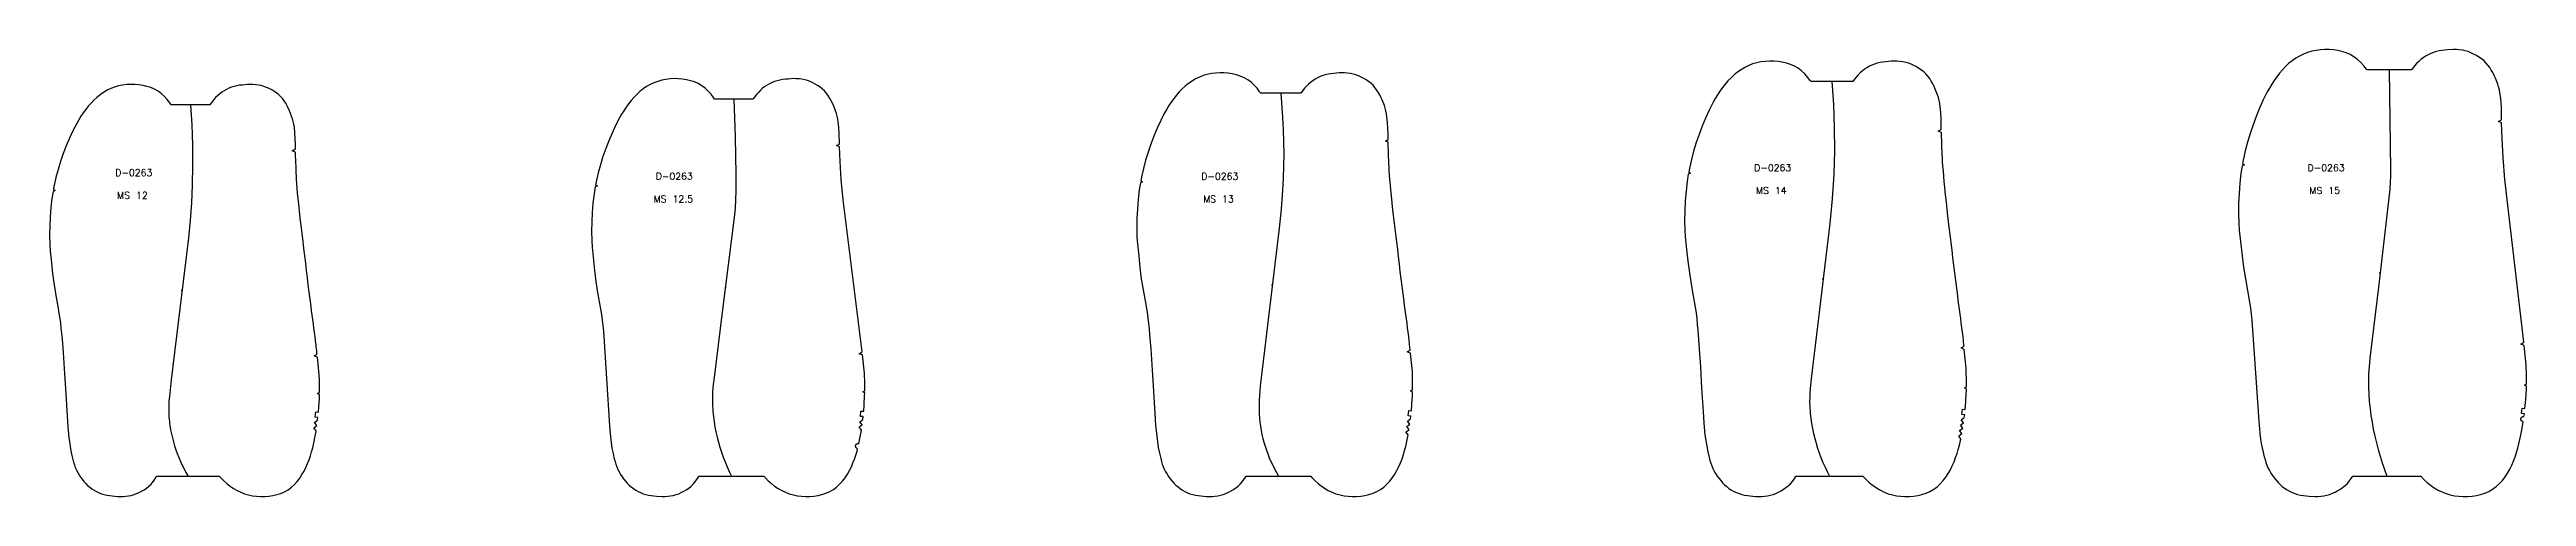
# Model space of a CAD drawing. Extents: x -3600 to 4663, y 5 to 334.
# Drawn here: x 2842 to 4663, y 5 to 334 of the extents above; entities that cross this region are included whole.
import ezdxf

# ---------------------------------------------------------------- set-up
doc = ezdxf.new("R2010")
doc.units = 0
doc.layers.add('DEFAULT', color=7, linetype='CONTINUOUS')
doc.styles.add('MTXPL_ARIAL', font='txt.shx', dxfattribs={"height": 0.2})

# ---------------------------------------------------------------- blocks, each defined once
blk = doc.blocks.new('*X1')
at = {"layer": 'DEFAULT', "color": 7, "style": 'MTXPL_ARIAL'}
for s, p in [('D-0263', (3689, 238)), ('MS 13', (3690.4, 221.3))]:
    blk.add_text(s, height=5, dxfattribs=at).set_placement(p)
blk = doc.blocks.new('*X2')
at = {"layer": 'DEFAULT', "color": 7, "style": 'MTXPL_ARIAL'}
for s, p in [('D-0263', (3287.9, 238.1)), ('MS 12.5', (3286.4, 221.3))]:
    blk.add_text(s, height=5, dxfattribs=at).set_placement(p)
blk = doc.blocks.new('*X3')
at = {"layer": 'DEFAULT', "color": 7, "style": 'MTXPL_ARIAL'}
for s, p in [('D-0263', (2890.5, 240.7)), ('MS 12', (2891.9, 224))]:
    blk.add_text(s, height=5, dxfattribs=at).set_placement(p)
blk = doc.blocks.new('*X21')
at = {"layer": 'DEFAULT', "color": 7, "style": 'MTXPL_ARIAL'}
for s, p in [('D-0263', (4095.5, 244.3)), ('MS 14', (4096.9, 227.6))]:
    blk.add_text(s, height=5, dxfattribs=at).set_placement(p)
blk = doc.blocks.new('*X22')
at = {"layer": 'DEFAULT', "color": 7, "style": 'MTXPL_ARIAL'}
for s, p in [('D-0263', (4502.4, 244.3)), ('MS 15', (4503.8, 227.6))]:
    blk.add_text(s, height=5, dxfattribs=at).set_placement(p)

msp = doc.modelspace()

# ---------------------------------------------------------------- linework, layer by layer
at = {"layer": 'DEFAULT', "color": 7}
for points in [[(4644.7, 295.1), (4644.2, 299.6), (4643.8, 301.9), (4643.4, 304.1), (4642.8, 306.3), (4642.2, 308.4), (4640.5, 312.7), (4639.6, 314.7), (4638.6, 316.8), (4637.5, 318.7), (4636.3, 320.6), (4635, 322.4), (4633.5, 324.1), (4631.9, 325.7), (4630.2, 327.1), (4628.4, 328.3), (4626.5, 329.5), (4624.5, 330.5), (4622.5, 331.5), (4620.5, 332.3), (4618.3, 332.9), (4616.2, 333.3), (4614, 333.6), (4611.8, 333.8), (4609.6, 333.8), (4605.4, 333.6), (4603.3, 333.4), (4601.2, 333.2), (4599.1, 332.8), (4597, 332.3), (4595, 331.7), (4593, 330.9), (4591, 330), (4589.2, 329), (4587.4, 327.8), (4585.7, 326.5), (4584.1, 325), (4582.5, 323.5), (4581.1, 321.9), (4579.7, 320.2), (4578.7, 318.8), (4546, 318.8), (4545.7, 319.3), (4543.7, 321.9), (4541.5, 324.4), (4539.1, 326.6), (4536.5, 328.5), (4533.8, 330.1), (4530.8, 331.4), (4527.7, 332.4), (4524.6, 333.1), (4521.4, 333.6), (4518.2, 333.8), (4515, 333.8), (4511.8, 333.7), (4508.6, 333.2), (4505.5, 332.6), (4502.4, 331.6), (4499.4, 330.5), (4496.5, 329), (4493.7, 327.4), (4491, 325.5), (4488.5, 323.5), (4486.1, 321.3), (4483.9, 318.9), (4481.7, 316.4), (4479.7, 313.8), (4477.9, 311.1), (4476.1, 308.3), (4474.4, 305.5), (4472.8, 302.6), (4469.8, 296.7), (4467.1, 290.7), (4464.6, 284.6), (4462.3, 278.4), (4460.2, 272.1), (4458.3, 265.7), (4456.6, 259.3), (4454.8, 251.2), (4454.5, 249.7), (4456, 249), (4454.3, 248.3), (4453.4, 242.7), (4452.6, 235.4), (4452, 228), (4451.7, 220.6), (4451.7, 213.3), (4451.8, 205.9), (4452.1, 200.8), (4455.3, 173.8), (4456.7, 165.1), (4459.8, 147.9), (4460.4, 143.5), (4460.9, 139.2), (4461.4, 134.8), (4466.5, 60.3), (4467.4, 51.5), (4467.9, 47.2), (4468.6, 42.8), (4469.5, 38.5), (4470.5, 34.2), (4471.1, 32.1), (4471.7, 30), (4472.5, 28), (4473.3, 26), (4474.3, 24), (4475.4, 22.1), (4476.6, 20.3), (4477.9, 18.6), (4479.2, 16.9), (4480.7, 15.2), (4482.2, 13.7), (4483.8, 12.3), (4485.5, 11), (4487.3, 9.8), (4489.2, 8.8), (4491.1, 7.8), (4493.1, 7.1), (4495.1, 6.5), (4497.2, 6), (4499.3, 5.6), (4501.4, 5.3), (4503.5, 5.1), (4507.8, 4.9), (4510, 5), (4512.2, 5.2), (4514.3, 5.4), (4516.5, 5.9), (4518.6, 6.5), (4520.7, 7.3), (4522.7, 8.2), (4524.6, 9.3), (4526.5, 10.4), (4528.3, 11.7), (4530.1, 13.1), (4531.7, 14.6), (4533.1, 16.3), (4534.5, 18.1), (4535.6, 19.9), (4585.7, 19.9), (4585.7, 19.9), (4588, 17.5), (4590.4, 15.3), (4592.9, 13.3), (4595.6, 11.4), (4598.3, 9.7), (4601.2, 8.3), (4604.2, 7.1), (4607.3, 6.2), (4610.5, 5.5), (4613.7, 5.1), (4616.9, 4.9), (4620.1, 5), (4623.3, 5.2), (4626.5, 5.7), (4629.6, 6.4), (4632.7, 7.3), (4635.6, 8.6), (4638.4, 10.3), (4641, 12.2), (4643.4, 14.4), (4645.6, 16.8), (4647.6, 19.5), (4649.4, 22.2), (4651, 25), (4652.5, 28), (4653.8, 31), (4655, 34.1), (4656, 37.2), (4657, 40.4), (4657.8, 43.6), (4659.3, 50.1), (4660.5, 56.6), (4661, 59.9), (4660.9, 59.9), (4660.8, 59.9), (4660.8, 59.9), (4660.7, 59.9), (4660.6, 59.9), (4660.6, 60), (4660.5, 60), (4660.4, 60), (4660.4, 60), (4660.3, 60.1), (4660.2, 60.1), (4660.2, 60.1), (4660.1, 60.2), (4660.1, 60.2), (4660, 60.3), (4660, 60.3), (4659.9, 60.4), (4659.9, 60.4), (4659.8, 60.5), (4659.8, 60.5), (4659.7, 60.6), (4659.7, 60.6), (4659.6, 60.7), (4659.6, 60.7), (4659.6, 60.8), (4659.5, 60.8), (4659.5, 60.9), (4659.5, 61), (4659.4, 61), (4659.4, 61.1), (4659.4, 61.2), (4659.3, 61.2), (4659.3, 61.3), (4659.3, 61.4), (4659.3, 61.4), (4659.3, 61.5), (4659.3, 61.6), (4659.3, 61.6), (4659.3, 61.7), (4659.3, 61.8), (4659.3, 61.8), (4659.3, 61.9), (4659.3, 62), (4659.3, 62.1), (4659.3, 62.1), (4659.3, 62.2), (4659.3, 62.3), (4659.3, 62.3), (4659.3, 62.4), (4659.4, 62.5), (4659.4, 62.5), (4659.4, 62.6), (4659.4, 62.7), (4659.5, 62.7), (4659.5, 62.8), (4659.5, 62.8), (4659.6, 62.9), (4659.6, 63), (4659.6, 63), (4659.7, 63.1), (4659.7, 63.1), (4659.8, 63.2), (4659.8, 63.2), (4659.9, 63.3), (4659.9, 63.3), (4660, 63.4), (4660, 63.4), (4660.1, 63.5), (4660.1, 63.5), (4660.2, 63.5), (4660.3, 63.6), (4660.3, 63.6), (4660.4, 63.6), (4660.4, 63.7), (4660.5, 63.7), (4660.6, 63.7), (4660.6, 63.7), (4660.7, 63.8), (4660.8, 63.8), (4660.8, 63.8), (4660.9, 63.8), (4661, 63.8), (4661, 63.8), (4661.1, 63.8), (4661.2, 63.8), (4661.2, 63.8), (4661.3, 63.8), (4661.4, 63.8), (4661.5, 63.8), (4661.5, 63.8), (4661.8, 65.8), (4659.8, 66), (4660.2, 70), (4662.2, 69.8), (4662.8, 76.4), (4663.3, 84), (4663.3, 86.1), (4661.8, 86.9), (4663.3, 87.6), (4663.3, 93.9), (4663.1, 101.8), (4661.7, 116), (4659.2, 117.1), (4661.5, 118.4), (4647.4, 238.2), (4646.1, 254.3), (4645.4, 268.4), (4645, 279.9), (4642.8, 280.8), (4645, 282.1), (4644.9, 290.6)], [(3307.5, 312.1), (3304.5, 312.3), (3301.5, 312.4), (3298.4, 312.2), (3295.4, 311.8), (3292.4, 311.2), (3289.5, 310.4), (3286.6, 309.3), (3283.9, 308), (3281.2, 306.5), (3278.7, 304.8), (3276.3, 302.9), (3274, 300.8), (3271.9, 298.6), (3269.8, 296.3), (3267.9, 293.9), (3266.1, 291.4), (3264.4, 288.8), (3262.8, 286.2), (3261.3, 283.5), (3258.4, 278), (3255.8, 272.4), (3253.4, 266.7), (3251.2, 260.9), (3249.1, 255), (3247.3, 249.1), (3245.6, 243.1), (3243.9, 235.5), (3243.7, 234.2), (3245.1, 233.5), (3243.4, 232.7), (3242.6, 227.6), (3241.7, 220.7), (3241.1, 213.9), (3240.8, 207), (3240.7, 200.1), (3240.8, 193.2), (3241.1, 188.4), (3242.9, 171.3), (3243.9, 163.2), (3245.1, 155.1), (3248, 138.9), (3248.5, 134.8), (3249, 130.7), (3249.4, 126.6), (3253.8, 57), (3254.6, 48.8), (3255.1, 44.7), (3255.7, 40.6), (3256.5, 36.6), (3257.4, 32.6), (3258, 30.6), (3258.6, 28.6), (3259.3, 26.7), (3260.1, 24.8), (3261, 23), (3262, 21.2), (3263.1, 19.5), (3264.3, 17.9), (3265.6, 16.3), (3267, 14.8), (3268.4, 13.3), (3269.9, 12), (3271.5, 10.8), (3273.2, 9.6), (3275, 8.6), (3276.8, 7.8), (3278.7, 7), (3280.6, 6.4), (3282.6, 6), (3284.5, 5.6), (3286.5, 5.3), (3288.5, 5.2), (3292.6, 4.9), (3294.6, 5), (3296.7, 5.1), (3298.8, 5.3), (3300.8, 5.7), (3302.8, 6.3), (3304.8, 7), (3306.7, 7.9), (3308.5, 8.9), (3310.3, 9.9), (3312.1, 11.1), (3313.7, 12.4), (3315.2, 13.8), (3316.6, 15.4), (3317.9, 17.1), (3319.1, 18.9), (3319.7, 19.9), (3367.4, 19.9), (3368.5, 18.7), (3370.6, 16.5), (3372.9, 14.4), (3375.3, 12.5), (3377.9, 10.8), (3380.5, 9.3), (3383.3, 8), (3386.1, 6.9), (3389.1, 6.1), (3392, 5.5), (3395.1, 5.1), (3398.1, 4.9), (3401.1, 5), (3404.2, 5.2), (3407.2, 5.7), (3410.1, 6.4), (3413, 7.3), (3415.8, 8.5), (3418.5, 10.1), (3420.9, 11.9), (3423.1, 14), (3425.2, 16.3), (3427.1, 18.7), (3428.8, 21.3), (3430.3, 24), (3431.7, 26.7), (3432.9, 29.6), (3434, 32.5), (3435, 35.4), (3435.9, 38.4), (3436.3, 40.1), (3436.3, 40.1), (3436.2, 40.1), (3436.1, 40.1), (3436.1, 40.2), (3436, 40.2), (3435.9, 40.2), (3435.9, 40.3), (3435.8, 40.3), (3435.7, 40.3), (3435.7, 40.4), (3435.6, 40.4), (3435.6, 40.4), (3435.5, 40.5), (3435.5, 40.5), (3435.4, 40.6), (3435.4, 40.6), (3435.3, 40.7), (3435.3, 40.7), (3435.2, 40.8), (3435.2, 40.8), (3435.2, 40.9), (3435.1, 40.9), (3435.1, 41), (3435, 41.1), (3435, 41.1), (3435, 41.2), (3435, 41.3), (3434.9, 41.3), (3434.9, 41.4), (3434.9, 41.5), (3434.9, 41.5), (3434.9, 41.6), (3434.8, 41.7), (3434.8, 41.7), (3434.8, 41.8), (3434.8, 41.9), (3434.8, 41.9), (3434.8, 42), (3434.8, 42.1), (3434.8, 42.1), (3434.8, 42.2), (3434.8, 42.3), (3434.8, 42.3), (3434.8, 42.4), (3434.9, 42.5), (3434.9, 42.5), (3434.9, 42.6), (3434.9, 42.7), (3434.9, 42.7), (3435, 42.8), (3435, 42.9), (3435, 42.9), (3435.1, 43), (3435.1, 43.1), (3435.1, 43.1), (3435.2, 43.2), (3435.2, 43.2), (3435.3, 43.3), (3435.3, 43.3), (3435.3, 43.4), (3435.4, 43.4), (3435.4, 43.5), (3435.5, 43.5), (3435.5, 43.6), (3435.6, 43.6), (3435.7, 43.7), (3435.7, 43.7), (3435.8, 43.7), (3435.8, 43.8), (3435.9, 43.8), (3436, 43.8), (3436, 43.9), (3436.1, 43.9), (3436.1, 43.9), (3436.2, 43.9), (3436.3, 43.9), (3436.3, 44), (3436.4, 44), (3436.5, 44), (3436.5, 44), (3436.6, 44), (3436.7, 44), (3436.8, 44), (3436.8, 44), (3436.9, 44), (3437, 44), (3437, 44), (3437.1, 44), (3437.2, 44), (3437.2, 44), (3439.1, 53.8), (3437.4, 56.1), (3439.7, 57.7), (3438, 59.9), (3440.2, 61.7), (3440.4, 63.7), (3438.4, 63.9), (3438.8, 67.8), (3440.8, 67.7), (3441.1, 72.1), (3441.5, 79.2), (3441.6, 81.1), (3440.1, 81.9), (3441.6, 82.6), (3441.6, 88.4), (3441.3, 95.8), (3439.9, 109.1), (3437.5, 110), (3439.6, 111.3), (3425.6, 223.2), (3424.2, 238.3), (3423.4, 251.5), (3423, 262.2), (3420.9, 263.1), (3423, 264.3), (3422.8, 272.1), (3422.6, 276.4), (3422.1, 280.6), (3421.8, 282.7), (3421.3, 284.8), (3420.8, 286.8), (3420.1, 288.8), (3418.6, 292.8), (3416.7, 296.6), (3415.7, 298.4), (3414.5, 300.2), (3413.3, 301.9), (3411.9, 303.5), (3410.3, 304.9), (3408.7, 306.2), (3406.9, 307.4), (3405.1, 308.4), (3403.3, 309.4), (3401.4, 310.2), (3399.4, 311), (3397.4, 311.6), (3395.4, 311.9), (3393.3, 312.2), (3391.2, 312.3), (3389.2, 312.4), (3385.2, 312.1), (3383.2, 312), (3381.2, 311.7), (3379.2, 311.3), (3377.2, 310.9), (3375.3, 310.3), (3373.4, 309.5), (3371.6, 308.7), (3369.8, 307.7), (3368.1, 306.5), (3366.5, 305.3), (3365, 304), (3363.6, 302.5), (3362.2, 301), (3360.9, 299.4), (3359.7, 297.8), (3359.5, 297.4), (3331.2, 297.4), (3330.4, 298.6), (3328.6, 301), (3326.5, 303.3), (3324.3, 305.4), (3321.8, 307.2), (3319.2, 308.8), (3316.4, 310), (3313.5, 310.9), (3310.5, 311.6)], [(3769.5, 19.9), (3770.3, 19), (3772.4, 16.8), (3774.7, 14.7), (3777.2, 12.7), (3779.7, 11), (3782.4, 9.4), (3785.2, 8.1), (3788, 7), (3791, 6.1), (3794, 5.5), (3797.1, 5.1), (3800.1, 4.9), (3803.2, 5), (3806.3, 5.2), (3809.3, 5.6), (3812.3, 6.3), (3815.3, 7.3), (3818.1, 8.5), (3820.7, 10), (3823.2, 11.9), (3825.5, 14), (3827.6, 16.3), (3829.5, 18.8), (3831.2, 21.4), (3832.8, 24.1), (3834.2, 26.9), (3835.4, 29.8), (3836.6, 32.7), (3837.6, 35.7), (3838.5, 38.7), (3839.3, 41.7), (3840.7, 47.9), (3841.1, 50.2), (3839.5, 52.5), (3841.8, 54.1), (3840.1, 56.4), (3842.4, 58.1), (3840.7, 60.3), (3842.9, 62), (3843.1, 64), (3841.1, 64.3), (3841.5, 68.2), (3843.5, 68), (3843.9, 72.8), (3844.3, 79.1), (3844.4, 80.1), (3844.4, 82), (3842.9, 82.8), (3844.4, 83.5), (3844.4, 89.4), (3844.3, 93.1), (3844.2, 96.9), (3842.8, 110.2), (3842.8, 110.3), (3840.4, 111.3), (3842.6, 112.6), (3842.5, 113.3), (3842.4, 114.3), (3842.3, 115.3), (3842.2, 116.3), (3842.1, 117.3), (3842, 118.3), (3841.9, 119.3), (3841.5, 122.6), (3841.1, 125.8), (3840.7, 129.1), (3840.3, 132.4), (3839.8, 135.6), (3839.4, 138.9), (3839, 142.2), (3838.5, 145.4), (3838.1, 148.7), (3837.4, 154.1), (3836.7, 159.6), (3836, 165.1), (3835.3, 170.5), (3834.7, 176), (3834, 181.5), (3833.4, 186.9), (3832.7, 192.4), (3832, 197.9), (3830.8, 208.1), (3829.9, 215.6), (3829.3, 221.1), (3828.8, 226.1), (3828.4, 230.5), (3828, 234.1), (3827.7, 238.1), (3827.5, 241.4), (3827.2, 244.9), (3827.1, 247.4), (3827, 249.9), (3826.8, 252.3), (3826.7, 254.8), (3826.6, 257.3), (3826.6, 259.8), (3826.5, 262.2), (3826.4, 264.7), (3826.4, 265.7), (3824.4, 266.5), (3826.3, 267.7), (3826.3, 271.5), (3826.2, 275.8), (3826, 280.1), (3825.5, 284.3), (3825.2, 286.5), (3824.8, 288.6), (3824.2, 290.7), (3823.6, 292.7), (3822, 296.7), (3821.1, 298.7), (3820.2, 300.6), (3819.1, 302.5), (3817.9, 304.2), (3816.7, 306), (3815.3, 307.6), (3813.7, 309), (3812, 310.3), (3810.3, 311.5), (3808.5, 312.6), (3806.6, 313.6), (3804.7, 314.5), (3802.7, 315.2), (3800.7, 315.8), (3798.6, 316.2), (3796.5, 316.5), (3794.4, 316.6), (3792.3, 316.7), (3790.3, 316.6), (3788.3, 316.5), (3786.2, 316.3), (3784.2, 316), (3782.2, 315.7), (3780.2, 315.2), (3778.3, 314.6), (3776.4, 313.9), (3774.5, 313), (3772.8, 312), (3771, 310.9), (3769.4, 309.6), (3767.9, 308.3), (3766.4, 306.8), (3765, 305.3), (3763.7, 303.7), (3762.5, 302), (3762.3, 301.7), (3732.7, 301.7), (3731.9, 302.8), (3730, 305.3), (3727.9, 307.6), (3725.7, 309.7), (3723.2, 311.6), (3720.5, 313.1), (3717.7, 314.3), (3714.8, 315.3), (3711.8, 316), (3708.7, 316.4), (3705.7, 316.6), (3702.6, 316.7), (3699.5, 316.5), (3696.5, 316.1), (3693.4, 315.5), (3690.5, 314.6), (3687.6, 313.5), (3684.8, 312.2), (3682.2, 310.6), (3679.6, 308.9), (3677.2, 306.9), (3674.9, 304.8), (3672.7, 302.6), (3670.7, 300.2), (3668.7, 297.8), (3666.9, 295.2), (3665.2, 292.6), (3663.6, 290), (3662, 287.2), (3659.2, 281.7), (3656.5, 275.9), (3654.1, 270.1), (3651.9, 264.3), (3649.9, 258.3), (3648.1, 252.3), (3646.4, 246.2), (3645, 240.1), (3644.7, 238.5), (3644.5, 237.3), (3644.5, 237.2), (3645.9, 236.5), (3644.2, 235.7), (3643.4, 230.5), (3642.5, 223.5), (3642, 216.6), (3641.7, 209.6), (3641.6, 202.6), (3641.7, 195.6), (3642, 190.8), (3643, 181.7), (3643.9, 173.4), (3644.9, 165.2), (3646.3, 157), (3647.8, 148.8), (3649.2, 140.6), (3649.8, 136.4), (3650.3, 132.3), (3650.7, 128.2), (3651, 124), (3651.8, 113.7), (3653, 97.8), (3653.8, 82.5), (3654.8, 65.9), (3655.4, 57.5), (3656.2, 49.2), (3656.7, 45.1), (3657.4, 41), (3658.2, 36.9), (3659.2, 32.8), (3659.7, 30.8), (3660.3, 28.8), (3661, 26.9), (3661.8, 25), (3662.8, 23.1), (3663.8, 21.3), (3665, 19.6), (3666.2, 17.9), (3667.5, 16.3), (3668.9, 14.8), (3670.3, 13.3), (3671.9, 12), (3673.5, 10.7), (3675.2, 9.6), (3677, 8.6), (3678.8, 7.7), (3680.7, 7), (3682.7, 6.4), (3684.7, 5.9), (3686.7, 5.6), (3688.7, 5.3), (3690.7, 5.1), (3692.8, 5), (3694.8, 4.9), (3696.9, 5), (3699, 5.1), (3701.1, 5.4), (3703.1, 5.8), (3705.2, 6.4), (3707.1, 7.1), (3709, 8), (3710.9, 9), (3712.7, 10.1), (3714.5, 11.3), (3716.2, 12.6), (3717.7, 14.1), (3719.1, 15.7), (3720.4, 17.4), (3721.5, 19.2), (3722, 19.9)], [(4173.4, 316.6), (4171.9, 315.1), (4170.5, 313.5), (4169.2, 311.9), (4168, 310.3), (4137.3, 310.3), (4136.8, 311), (4134.8, 313.6), (4132.7, 315.9), (4130.4, 318.1), (4127.8, 320), (4125.1, 321.6), (4122.2, 322.9), (4119.2, 323.8), (4116.2, 324.5), (4113.1, 325), (4109.9, 325.2), (4106.8, 325.3), (4103.6, 325.1), (4100.5, 324.7), (4097.4, 324), (4094.4, 323.2), (4091.5, 322), (4088.6, 320.6), (4085.9, 319), (4083.3, 317.2), (4080.8, 315.2), (4078.5, 313.1), (4076.2, 310.8), (4074.2, 308.4), (4072.2, 305.8), (4070.3, 303.2), (4068.6, 300.5), (4066.9, 297.8), (4065.3, 295), (4062.4, 289.3), (4059.7, 283.4), (4057.3, 277.4), (4055, 271.4), (4052.9, 265.3), (4051, 259.1), (4049.4, 252.9), (4047.9, 246.6), (4047.6, 244.9), (4047.4, 243.7), (4047.4, 243.5), (4048.8, 242.8), (4047.1, 242.1), (4046.2, 236.6), (4045.4, 229.5), (4044.8, 222.4), (4044.5, 215.2), (4044.4, 208), (4044.6, 200.9), (4044.8, 195.9), (4045.8, 186.6), (4046.8, 178.1), (4047.9, 169.6), (4049.2, 161.1), (4050.7, 152.7), (4052.2, 144.3), (4052.8, 140), (4053.3, 135.8), (4053.7, 131.5), (4054, 127.3), (4054.9, 116.7), (4056, 100.3), (4056.9, 84.6), (4057.9, 67.5), (4058.5, 59), (4059.3, 50.4), (4059.9, 46.2), (4060.6, 41.9), (4061.4, 37.7), (4062.4, 33.6), (4062.9, 31.5), (4063.6, 29.5), (4064.3, 27.5), (4065.1, 25.5), (4066.1, 23.6), (4067.1, 21.8), (4068.3, 20), (4069.5, 18.3), (4070.9, 16.6), (4072.3, 15.1), (4073.8, 13.6), (4075.3, 12.2), (4077, 10.9), (4078.8, 9.7), (4080.6, 8.7), (4082.5, 7.8), (4084.4, 7.1), (4086.4, 6.5), (4088.4, 6), (4090.5, 5.6), (4092.5, 5.3), (4094.6, 5.1), (4096.7, 5), (4098.8, 4.9), (4100.9, 5), (4103.1, 5.1), (4105.2, 5.4), (4107.3, 5.8), (4109.4, 6.4), (4111.4, 7.2), (4113.3, 8.1), (4115.3, 9.1), (4117.1, 10.2), (4118.9, 11.5), (4120.6, 12.8), (4122.2, 14.3), (4123.6, 16), (4124.9, 17.7), (4126.1, 19.6), (4126.3, 19.9), (4175.4, 19.9), (4175.9, 19.4), (4178.1, 17.1), (4180.4, 14.9), (4182.9, 13), (4185.5, 11.2), (4188.3, 9.6), (4191.1, 8.2), (4194, 7), (4197.1, 6.1), (4200.1, 5.5), (4203.3, 5.1), (4206.4, 4.9), (4209.5, 5), (4212.7, 5.2), (4215.8, 5.7), (4218.9, 6.4), (4221.9, 7.3), (4224.7, 8.6), (4227.5, 10.2), (4230, 12.1), (4232.3, 14.3), (4234.5, 16.6), (4236.4, 19.2), (4238.2, 21.8), (4239.8, 24.6), (4241.2, 27.5), (4242.5, 30.5), (4243.6, 33.5), (4244.7, 36.5), (4245.6, 39.6), (4246.4, 42.7), (4247.4, 47.2), (4245.9, 49.6), (4248.2, 51.2), (4246.6, 53.5), (4248.9, 55.1), (4247.2, 57.4), (4249.5, 59.1), (4247.8, 61.3), (4250, 63), (4250.3, 65), (4248.3, 65.2), (4248.7, 69.2), (4250.7, 69), (4251.1, 74.7), (4251.5, 81.1), (4251.6, 82.1), (4251.6, 84.1), (4250.1, 84.9), (4251.6, 85.6), (4251.7, 91.7), (4251.5, 95.6), (4251.4, 99.4), (4250, 113.1), (4250, 113.2), (4247.6, 114.3), (4249.8, 115.6), (4249.7, 116.2), (4249.6, 117.3), (4249.5, 118.3), (4249.4, 119.3), (4249.3, 120.4), (4249.2, 121.4), (4249.1, 122.4), (4248.7, 125.8), (4248.3, 129.2), (4247.8, 132.5), (4247.4, 135.9), (4247, 139.2), (4246.5, 142.6), (4246.1, 145.9), (4245.6, 149.3), (4245.2, 152.6), (4244.4, 158.2), (4243.7, 163.8), (4243, 169.4), (4242.4, 175.1), (4241.7, 180.7), (4241, 186.3), (4240.3, 191.9), (4239.7, 197.6), (4239, 203.2), (4237.7, 213.7), (4236.8, 221.4), (4236.2, 227), (4235.7, 232.2), (4235.2, 236.7), (4234.9, 240.4), (4234.6, 244.5), (4234.3, 247.9), (4234.1, 251.5), (4233.9, 254.1), (4233.8, 256.6), (4233.7, 259.1), (4233.6, 261.7), (4233.5, 264.2), (4233.4, 266.8), (4233.3, 269.3), (4233.2, 271.8), (4233.2, 272.8), (4230.9, 273.8), (4233.1, 275.1), (4233.1, 278.8), (4233, 283.2), (4232.8, 287.6), (4232.3, 292), (4232, 294.2), (4231.5, 296.4), (4231, 298.5), (4230.3, 300.6), (4228.7, 304.7), (4227.8, 306.7), (4226.8, 308.7), (4225.7, 310.6), (4224.6, 312.5), (4223.3, 314.2), (4221.8, 315.9), (4220.2, 317.4), (4218.5, 318.7), (4216.7, 319.9), (4214.9, 321.1), (4213, 322.1), (4211, 323), (4209, 323.8), (4206.9, 324.4), (4204.8, 324.8), (4202.7, 325), (4200.5, 325.2), (4198.4, 325.3), (4196.3, 325.2), (4194.2, 325), (4192.2, 324.8), (4190.1, 324.6), (4188.1, 324.2), (4186, 323.7), (4184, 323.1), (4182.1, 322.4), (4180.2, 321.5), (4178.4, 320.4), (4176.6, 319.3), (4175, 318)], [(2868.8, 14.5), (2870.2, 13.1), (2871.7, 11.8), (2873.3, 10.6), (2875, 9.5), (2876.7, 8.5), (2878.6, 7.7), (2880.4, 7), (2882.3, 6.4), (2884.3, 5.9), (2886.2, 5.6), (2888.2, 5.3), (2890.2, 5.1), (2892.2, 5), (2894.1, 4.9), (2896.2, 5), (2898.3, 5.1), (2900.3, 5.4), (2902.3, 5.7), (2904.3, 6.3), (2906.2, 7.1), (2908.1, 7.9), (2909.9, 8.9), (2911.7, 9.9), (2913.4, 11.1), (2915, 12.4), (2916.6, 13.8), (2917.9, 15.3), (2919.2, 17), (2920.3, 18.8), (2921, 19.9), (2967, 19.9), (2968.2, 18.6), (2970.3, 16.4), (2972.6, 14.4), (2974.9, 12.5), (2977.4, 10.8), (2980.1, 9.3), (2982.8, 8), (2985.6, 6.9), (2988.5, 6.1), (2991.4, 5.5), (2994.4, 5.1), (2997.4, 4.9), (3000.4, 5), (3003.4, 5.2), (3006.4, 5.6), (3009.3, 6.3), (3012.2, 7.2), (3015, 8.4), (3017.6, 9.9), (3020, 11.7), (3022.2, 13.8), (3024.3, 16), (3026.1, 18.4), (3027.8, 21), (3029.3, 23.6), (3030.7, 26.3), (3031.9, 29.1), (3033, 32), (3034, 34.9), (3034.9, 37.8), (3035.7, 40.7), (3037, 46.7), (3037.1, 47.1), (3038.1, 52.7), (3038.2, 53.2), (3036.5, 55.4), (3038.8, 57.1), (3037.1, 59.3), (3039.3, 61.1), (3039.5, 63.1), (3037.5, 63.3), (3037.9, 67.2), (3039.9, 67.1), (3039.9, 67.1), (3040.2, 71), (3040.6, 77.1), (3040.7, 78), (3040.7, 79.9), (3039.2, 80.6), (3040.7, 81.4), (3040.7, 87.1), (3040.6, 90.7), (3040.4, 94.4), (3039.1, 107.4), (3039.1, 107.5), (3036.8, 108.4), (3038.9, 109.7), (3038.8, 110.3), (3038.7, 111.3), (3038.6, 112.3), (3038.5, 113.3), (3038.3, 115.2), (3038.2, 116.2), (3037.8, 119.4), (3037.4, 122.6), (3037, 125.7), (3036.6, 128.9), (3036.2, 132.1), (3035.8, 135.2), (3035.3, 138.4), (3034.9, 141.6), (3034.5, 144.7), (3033.8, 150.1), (3033.1, 155.4), (3032.4, 160.7), (3031.8, 166), (3031.1, 171.3), (3030.5, 176.6), (3029.2, 187.3), (3028.6, 192.6), (3027.4, 202.6), (3026.5, 209.8), (3025.9, 215.2), (3025.4, 220.1), (3025, 224.3), (3024.6, 227.8), (3024.3, 231.7), (3024.1, 234.9), (3023.8, 238.4), (3023.7, 240.8), (3023.6, 243.2), (3023.5, 245.6), (3023.4, 248), (3023.3, 250.4), (3023.2, 252.8), (3023.1, 255.2), (3023, 257.6), (3023, 258.4), (3020.6, 259.4), (3022.9, 260.7), (3022.9, 264.2), (3022.8, 268.3), (3022.6, 272.5), (3022.2, 276.7), (3021.8, 278.8), (3021.4, 280.8), (3020.9, 282.8), (3020.2, 284.8), (3018.7, 288.7), (3016.9, 292.5), (3015.9, 294.3), (3014.7, 296), (3013.5, 297.7), (3012.1, 299.2), (3010.6, 300.7), (3009, 301.9), (3007.2, 303.1), (3005.5, 304.2), (3003.6, 305.1), (3001.8, 306), (2999.8, 306.7), (2997.9, 307.3), (2995.8, 307.7), (2993.8, 307.9), (2991.7, 308), (2989.7, 308.1), (2987.7, 308), (2985.7, 307.9), (2983.7, 307.7), (2981.8, 307.5), (2979.8, 307.1), (2977.9, 306.7), (2976, 306.1), (2974.1, 305.4), (2972.3, 304.5), (2970.5, 303.5), (2968.9, 302.4), (2967.3, 301.2), (2965.8, 299.9), (2964.3, 298.5), (2963, 297), (2961.7, 295.4), (2960.5, 293.8), (2960.1, 293.1), (2931.6, 293.1), (2930.6, 294.6), (2928.7, 297), (2926.7, 299.3), (2924.5, 301.3), (2922, 303.1), (2919.4, 304.6), (2916.7, 305.8), (2913.8, 306.7), (2910.9, 307.4), (2907.9, 307.8), (2904.9, 308.1), (2901.9, 308.1), (2898.9, 308), (2895.9, 307.6), (2892.9, 307), (2890, 306.1), (2887.2, 305.1), (2884.5, 303.8), (2881.9, 302.2), (2879.4, 300.5), (2877, 298.6), (2874.8, 296.6), (2872.7, 294.4), (2870.7, 292.1), (2868.8, 289.8), (2867, 287.3), (2865.3, 284.7), (2862.2, 279.5), (2859.4, 274.1), (2856.8, 268.5), (2854.5, 262.9), (2852.3, 257.2), (2850.3, 251.4), (2848.5, 245.5), (2846.9, 239.6), (2845.6, 233.7), (2845.2, 232.1), (2845, 231), (2845, 230.9), (2846.4, 230.2), (2844.8, 229.4), (2843.9, 224.3), (2843.1, 217.6), (2842.6, 210.8), (2842.3, 204), (2842.2, 197.2), (2842.3, 190.4), (2842.6, 185.7), (2843.5, 176.9), (2844.4, 168.8), (2845.5, 160.8), (2846.7, 152.8), (2848.2, 144.8), (2849.6, 136.9), (2850.2, 132.9), (2850.6, 128.8), (2851, 124.8), (2851.4, 120.8), (2852.2, 110.8), (2853.3, 95.3), (2854.1, 80.4), (2855.1, 64.2), (2855.6, 56.1), (2856.4, 48), (2857, 44), (2857.6, 40), (2858.4, 36), (2859.3, 32.1), (2859.8, 30.1), (2860.5, 28.2), (2861.1, 26.3), (2861.9, 24.4), (2862.9, 22.6), (2863.9, 20.9), (2865, 19.2), (2866.2, 17.6), (2867.5, 16)]]:
    msp.add_lwpolyline(points, close=True, dxfattribs=at)
at = {"layer": 'DEFAULT'}
for points in [[(4152.6, 310.3), (4153.8, 293.3), (4154.4, 276.2), (4154.5, 259.2), (4154, 242.1), (4152.9, 224), (4151.2, 205.8), (4137.4, 91.5), (4136.8, 84.4), (4136.5, 80.8), (4136.4, 77.3), (4136.3, 75.4), (4136.3, 73.6), (4136.4, 71.7), (4136.5, 69.9), (4136.6, 68), (4136.7, 66.1), (4136.9, 64.3), (4137.1, 62.4), (4137.7, 58.7), (4138.3, 55), (4139.1, 51.4), (4140, 47.7), (4141, 44.1), (4142.1, 40.5), (4143.3, 37), (4144.6, 33.5), (4146.1, 30), (4147.6, 26.6), (4149.2, 23.2), (4150.9, 19.9)], [(4562.4, 318.8), (4563.4, 245.3), (4563.4, 240.9), (4563.1, 236), (4562.8, 231.1), (4554.7, 160.9), (4548.1, 106.7), (4547.6, 100.4), (4547.3, 95.3), (4547.2, 90.2), (4547.3, 85.1), (4547.5, 79.9), (4547.8, 74.8), (4548.4, 69.7), (4549, 64.6), (4549.8, 59.5), (4550.7, 54.4), (4551.8, 49.4), (4553, 44.4), (4554.3, 39.4), (4555.7, 34.5), (4557.2, 29.6), (4558.9, 24.7), (4560.6, 19.9)], [(2945.8, 293.1), (2946.8, 278.4), (2947.3, 263.6), (2947.4, 248.8), (2947.1, 234), (2946.5, 221), (2945.6, 208.1), (2944.3, 195.2), (2931.6, 90.7), (2930.3, 78.4), (2930, 75.4), (2929.9, 72.3), (2929.8, 69.3), (2929.8, 67.7), (2929.9, 66.2), (2929.9, 64.7), (2930, 63.2), (2930.1, 61.7), (2930.3, 60.2), (2930.5, 58.6), (2930.7, 57.1), (2931.2, 54.1), (2931.8, 51.1), (2932.5, 48.2), (2933.2, 45.2), (2934.1, 42.3), (2935.1, 39.3), (2936.1, 36.5), (2937.3, 33.6), (2938.5, 30.8), (2939.8, 28), (2941.1, 25.3), (2942.5, 22.6), (2944, 19.9)], [(3345.4, 297.4), (3346.4, 269.6), (3346.7, 241.8), (3346.7, 229.6), (3346.6, 223.5), (3346.2, 217.4), (3345.8, 212.2), (3336.8, 140.5), (3330.5, 90.5), (3330.2, 87.6), (3329.9, 84.7), (3329.7, 81.8), (3329.6, 78.9), (3329.5, 77), (3329.5, 75.1), (3329.6, 73.2), (3329.6, 71.3), (3329.8, 69.4), (3329.9, 67.5), (3330.3, 63.7), (3330.8, 59.9), (3331.4, 56.1), (3332.1, 52.4), (3333, 48.6), (3334, 44.9), (3335.1, 41.2), (3336.2, 37.6), (3337.5, 33.9), (3338.9, 30.4), (3340.4, 26.8), (3341.9, 23.4), (3343.5, 19.9)], [(3747.5, 301.7), (3748.8, 283.9), (3749.2, 274.9), (3749.5, 266), (3749.6, 257.1), (3749.5, 248.1), (3749.3, 239.2), (3748.8, 230.3), (3747.7, 216.3), (3746.2, 202.3), (3732.4, 86.2), (3731.8, 79.3), (3731.6, 75.9), (3731.5, 72.4), (3731.5, 68.9), (3731.5, 67.2), (3731.6, 65.5), (3731.8, 62.5), (3732.1, 59.5), (3732.5, 56.6), (3733, 53.6), (3733.6, 50.6), (3734.3, 47.7), (3735.1, 44.8), (3735.9, 41.9), (3736.9, 39), (3737.9, 36.2), (3739, 33.4), (3740.2, 30.6), (3741.5, 27.9), (3742.8, 25.2), (3744.2, 22.5), (3745.7, 19.9)]]:
    msp.add_lwpolyline(points, dxfattribs=at)
for p in [(4146.1, 165.1), (4555.6, 169.4), (2939.5, 156.5), (3339.2, 158.6), (3741.1, 160.8)]:
    msp.add_point(p, dxfattribs=at)

# ---------------------------------------------------------------- block references
at = {"layer": 'DEFAULT', "color": 7}
for name in ['*X3', '*X2', '*X1', '*X21', '*X22']:
    msp.add_blockref(name, (0, 0), dxfattribs=at)

doc.saveas('drawing.dxf')
